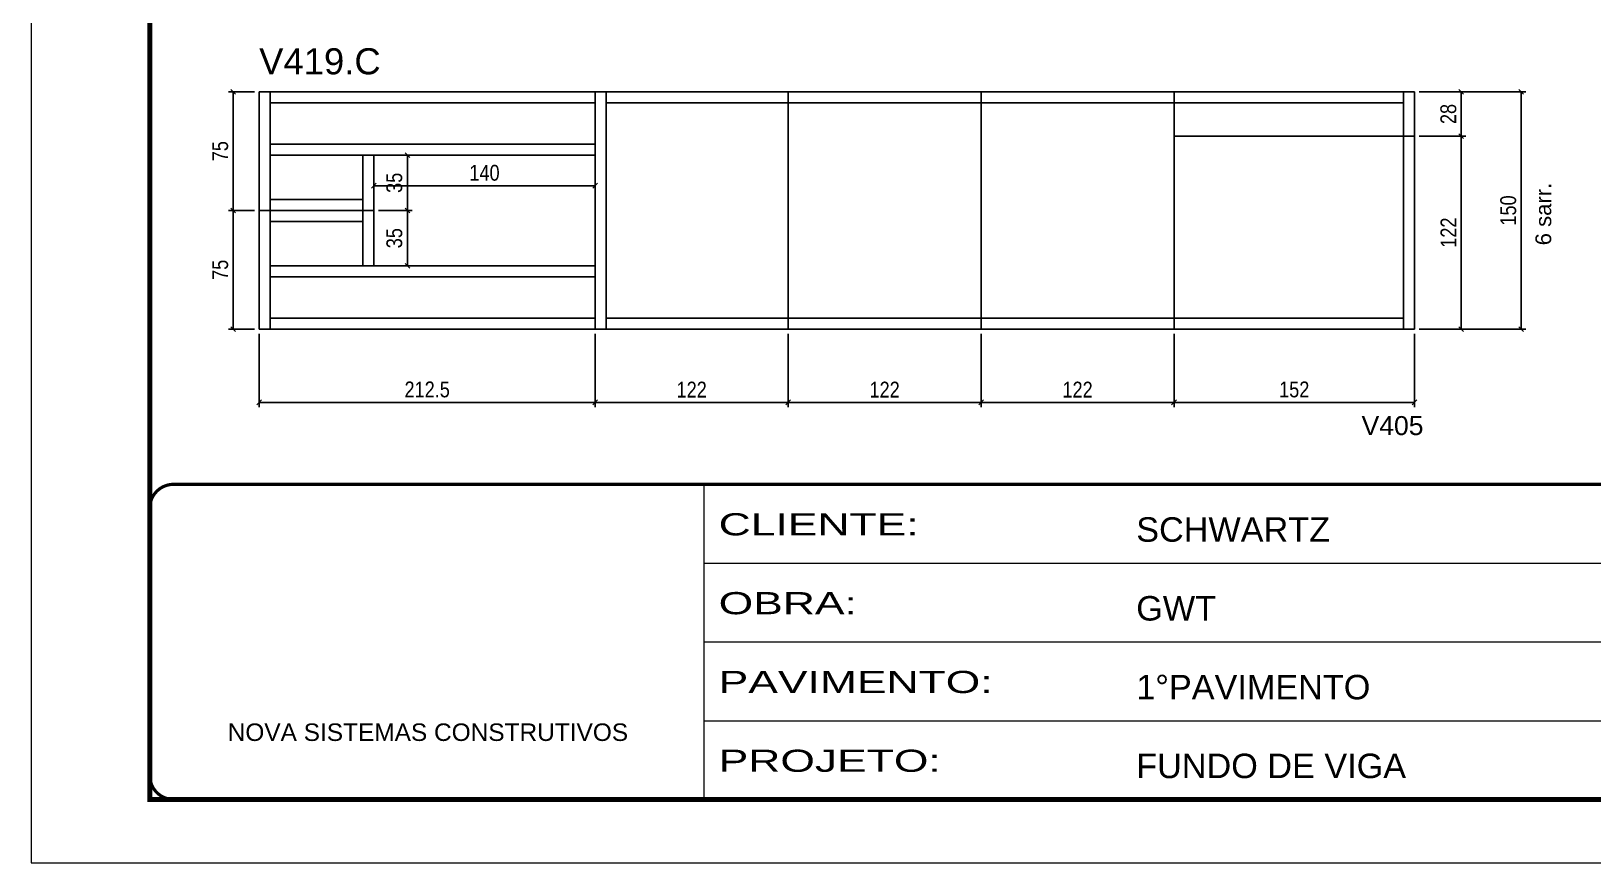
# Model space of a CAD drawing. Extents: x 3245 to 12416, y 917 to 10295.
# Drawn here: x 3245 to 4233, y 6660 to 7186 of the extents above; entities that cross this region are included whole.
import ezdxf
from ezdxf.enums import TextEntityAlignment as Align

# ---------------------------------------------------------------- set-up
doc = ezdxf.new("R2010")
doc.units = 0
doc.linetypes.add('CONTINUO', pattern=[0])
doc.linetypes.add('DASHED', pattern=[0.75, 0.5, -0.25])
for name, color, linetype in [('5', 5, 'Continuous'), ('COTA', 241, 'Continuous'), ('NOMENCLATURA', 7, 'Continuous'), ('Painéis', 200, 'Continuous'), ('SARR_2.2x7', 40, 'Continuous')]:
    doc.layers.add(name, color=color, linetype=linetype)
for name, color, linetype, lineweight in [('CARIMBO', 255, 'Continuous', 9), ('Folhas', 255, 'Continuous', 9), ('SARRAFO DE PRESSAO', 251, 'DASHED', 9)]:
    doc.layers.add(name, color=color, linetype=linetype, lineweight=lineweight)
doc.styles.add('ARIAL', font='arial.ttf')
doc.styles.add('COTA TECNICA', font='techl___.ttf', dxfattribs={"height": 10})
doc.styles.get("Standard").update_dxf_attribs({"font": 'arial.ttf'})
doc.styles.add('Tecnologia', font='')
doc.styles.get('Tecnologia').set_extended_font_data('Forgotten Futurist')
doc.dimstyles.new('PAINEL', dxfattribs={"dimtxt": 10, "dimasz": 3, "dimexe": 3, "dimexo": 3, "dimgap": 3, "dimtad": 1, "dimdec": 1, "dimzin": 12, "dimdsep": 46, "dimtxsty": 'COTA TECNICA', "dimblk1": 'OBLIQUE', "dimblk2": 'OBLIQUE', "dimsah": 1, "dimcen": 0.9, "dimclrd": 4, "dimclre": 4, "dimclrt": 240, "dimadec": 1, "dimazin": 3, "dimtfac": 1, "dimtdec": 1, "dimtmove": 0, "dimatfit": 3, "dimfxl": 1, "dimtolj": 1, "dimtzin": 12, "dimarcsym": 0})

# ---------------------------------------------------------------- blocks, each defined once
blk = doc.blocks.new('9999999999')
at = {"color": 30, "linetype": 'CONTINUO'}
for p, q in [((98564.56, 34230.21), (98564.56, 34429.45)), ((98564.56, 34379.64), (99583.98, 34379.64)), ((98564.56, 34329.83), (99487.98, 34329.83)), ((98564.56, 34280.02), (99487.98, 34280.02))]:
    blk.add_line(p, q, dxfattribs=at)
at = {"color": 30, "linetype": 'CONTINUO', "const_width": 2}
blk.add_lwpolyline([(99583.98, 34230.21), (99583.98, 34414.45, 0.414214), (99568.98, 34429.45), (98228.98, 34429.45, 0.414214), (98213.98, 34414.45), (98213.98, 34245.21, 0.414214), (98228.98, 34230.21), (99583.98, 34230.21)], format="xyb", dxfattribs=at)
at = {"layer": 'Folhas'}
blk.add_lwpolyline([(98138.98, 34190.21), (99623.98, 34190.21), (99623.98, 35240.21), (98138.98, 35240.21)], close=True, dxfattribs=at)
at = {"layer": 'Folhas', "color": 30, "const_width": 3}
blk.add_lwpolyline([(98213.98, 34230.21), (99583.98, 34230.21), (99583.98, 35200.21), (98213.98, 35200.21)], close=True, dxfattribs=at)
at = {"color": 7, "linetype": 'Continuous', "ltscale": 5, "style": 'ARIAL'}
for s, height, p in [('SCHWARTZ', 15.483, (98837.68, 34393.13)), ('GWT', 15.483, (98837.68, 34343.32)), ('1°PAVIMENTO', 15.4829, (98837.68, 34293.51)), ('NOVA SISTEMAS CONSTRUTIVOS', 11.0592, (98263.19, 34267.21)), ('FUNDO DE VIGA', 15.4829, (98837.68, 34243.7))]:
    blk.add_text(s, height=height, dxfattribs=at).set_placement(p)
at = {"layer": 'Folhas', "color": 7, "style": 'Tecnologia', "width": 1.5}
for s, p in [('CLIENTE:', (98573.65, 34397.17)), ('OBRA:', (98573.65, 34347.31)), ('PAVIMENTO:', (98573.65, 34297.5)), ('PROJETO:', (98573.65, 34247.69))]:
    blk.add_text(s, height=14, dxfattribs=at).set_placement(p)
blk = doc.blocks.new('_Oblique')
at = {"color": 0, "linetype": 'ByBlock', "lineweight": -2}
blk.add_line((-0.5, -0.5), (0.5, 0.5), dxfattribs=at)
blk = doc.blocks.new('*D396')
at = {"layer": 'COTA', "color": 4, "lineweight": -2, "transparency": 16777216}
for p, q in [((3389.45, 6994.48), (3389.45, 6948.2)), ((3601.95, 6994.48), (3601.95, 6948.2)), ((3389.45, 6951.2), (3601.95, 6951.2))]:
    blk.add_line(p, q, dxfattribs=at)
at = {"layer": 'Defpoints', "color": 0, "transparency": 16777216}
for p in [(3389.45, 6997.48), (3601.95, 6997.48), (3601.95, 6951.2)]:
    blk.add_point(p, dxfattribs=at)
at = {"layer": 'COTA', "color": 4, "lineweight": -2, "transparency": 16777216, "xscale": 3, "yscale": 3, "zscale": 3, "rotation": 180}
blk.add_blockref('_Oblique', (3389.45, 6951.2), dxfattribs=at)
at = {"layer": 'COTA', "color": 4, "lineweight": -2, "transparency": 16777216, "xscale": 3, "yscale": 3, "zscale": 3}
blk.add_blockref('_Oblique', (3601.95, 6951.2), dxfattribs=at)
at = {"layer": 'COTA', "color": 240, "transparency": 16777216, "insert": (3495.7, 6959.3), "char_height": 10, "attachment_point": 5, "style": 'COTA TECNICA'}
blk.add_mtext('\\A1;212.5', dxfattribs=at)
blk = doc.blocks.new('*D397')
at = {"layer": 'COTA', "color": 4, "lineweight": -2, "transparency": 16777216}
for p, q in [((3601.95, 6994.48), (3601.95, 6948.2)), ((3723.95, 6994.48), (3723.95, 6948.2)), ((3601.95, 6951.2), (3723.95, 6951.2))]:
    blk.add_line(p, q, dxfattribs=at)
at = {"layer": 'Defpoints', "color": 0, "transparency": 16777216}
for p in [(3601.95, 6997.48), (3723.95, 6997.48), (3723.95, 6951.2)]:
    blk.add_point(p, dxfattribs=at)
at = {"layer": 'COTA', "color": 4, "lineweight": -2, "transparency": 16777216, "xscale": 3, "yscale": 3, "zscale": 3, "rotation": 180}
blk.add_blockref('_Oblique', (3601.95, 6951.2), dxfattribs=at)
at = {"layer": 'COTA', "color": 4, "lineweight": -2, "transparency": 16777216, "xscale": 3, "yscale": 3, "zscale": 3}
blk.add_blockref('_Oblique', (3723.95, 6951.2), dxfattribs=at)
at = {"layer": 'COTA', "color": 240, "transparency": 16777216, "insert": (3662.95, 6959.25), "char_height": 10, "attachment_point": 5, "style": 'COTA TECNICA'}
blk.add_mtext('\\A1;122', dxfattribs=at)
blk = doc.blocks.new('*D398')
at = {"layer": 'COTA', "color": 4, "lineweight": -2, "transparency": 16777216}
for p, q in [((3723.95, 6994.48), (3723.95, 6948.2)), ((3845.95, 6994.48), (3845.95, 6948.2)), ((3723.95, 6951.2), (3845.95, 6951.2))]:
    blk.add_line(p, q, dxfattribs=at)
at = {"layer": 'Defpoints', "color": 0, "transparency": 16777216}
for p in [(3723.95, 6997.48), (3845.95, 6997.48), (3845.95, 6951.2)]:
    blk.add_point(p, dxfattribs=at)
at = {"layer": 'COTA', "color": 4, "lineweight": -2, "transparency": 16777216, "xscale": 3, "yscale": 3, "zscale": 3, "rotation": 180}
blk.add_blockref('_Oblique', (3723.95, 6951.2), dxfattribs=at)
at = {"layer": 'COTA', "color": 4, "lineweight": -2, "transparency": 16777216, "xscale": 3, "yscale": 3, "zscale": 3}
blk.add_blockref('_Oblique', (3845.95, 6951.2), dxfattribs=at)
at = {"layer": 'COTA', "color": 240, "transparency": 16777216, "insert": (3784.95, 6959.25), "char_height": 10, "attachment_point": 5, "style": 'COTA TECNICA'}
blk.add_mtext('\\A1;122', dxfattribs=at)
blk = doc.blocks.new('*D399')
at = {"layer": 'COTA', "color": 4, "lineweight": -2, "transparency": 16777216}
for p, q in [((3845.95, 6994.48), (3845.95, 6948.2)), ((3967.95, 6994.48), (3967.95, 6948.2)), ((3845.95, 6951.2), (3967.95, 6951.2))]:
    blk.add_line(p, q, dxfattribs=at)
at = {"layer": 'Defpoints', "color": 0, "transparency": 16777216}
for p in [(3845.95, 6997.48), (3967.95, 6997.48), (3967.95, 6951.2)]:
    blk.add_point(p, dxfattribs=at)
at = {"layer": 'COTA', "color": 4, "lineweight": -2, "transparency": 16777216, "xscale": 3, "yscale": 3, "zscale": 3, "rotation": 180}
blk.add_blockref('_Oblique', (3845.95, 6951.2), dxfattribs=at)
at = {"layer": 'COTA', "color": 4, "lineweight": -2, "transparency": 16777216, "xscale": 3, "yscale": 3, "zscale": 3}
blk.add_blockref('_Oblique', (3967.95, 6951.2), dxfattribs=at)
at = {"layer": 'COTA', "color": 240, "transparency": 16777216, "insert": (3906.95, 6959.25), "char_height": 10, "attachment_point": 5, "style": 'COTA TECNICA'}
blk.add_mtext('\\A1;122', dxfattribs=at)
blk = doc.blocks.new('*D400')
at = {"layer": 'COTA', "color": 4, "lineweight": -2, "transparency": 16777216}
for p, q in [((3967.95, 6994.48), (3967.95, 6948.2)), ((4119.95, 6994.48), (4119.95, 6948.2)), ((3967.95, 6951.2), (4119.95, 6951.2))]:
    blk.add_line(p, q, dxfattribs=at)
at = {"layer": 'Defpoints', "color": 0, "transparency": 16777216}
for p in [(3967.95, 6997.48), (4119.95, 6997.48), (4119.95, 6951.2)]:
    blk.add_point(p, dxfattribs=at)
at = {"layer": 'COTA', "color": 4, "lineweight": -2, "transparency": 16777216, "xscale": 3, "yscale": 3, "zscale": 3, "rotation": 180}
blk.add_blockref('_Oblique', (3967.95, 6951.2), dxfattribs=at)
at = {"layer": 'COTA', "color": 4, "lineweight": -2, "transparency": 16777216, "xscale": 3, "yscale": 3, "zscale": 3}
blk.add_blockref('_Oblique', (4119.95, 6951.2), dxfattribs=at)
at = {"layer": 'COTA', "color": 240, "transparency": 16777216, "insert": (4043.95, 6959.3), "char_height": 10, "attachment_point": 5, "style": 'COTA TECNICA'}
blk.add_mtext('\\A1;152', dxfattribs=at)
blk = doc.blocks.new('*D401')
at = {"layer": 'COTA', "color": 4, "lineweight": -2, "transparency": 16777216}
for p, q in [((4122.95, 7147.48), (4190.42, 7147.48)), ((4187.42, 7147.48), (4187.42, 6997.48)), ((4122.95, 6997.48), (4190.42, 6997.48))]:
    blk.add_line(p, q, dxfattribs=at)
at = {"layer": 'Defpoints', "color": 0, "transparency": 16777216}
for p in [(4119.95, 7147.48), (4119.95, 6997.48), (4187.42, 6997.48)]:
    blk.add_point(p, dxfattribs=at)
at = {"layer": 'COTA', "color": 4, "lineweight": -2, "transparency": 16777216, "xscale": 3, "yscale": 3, "zscale": 3}
for p, rotation in [((4187.42, 7147.48), 90), ((4187.42, 6997.48), 270)]:
    blk.add_blockref('_Oblique', p, dxfattribs=dict(at, rotation=rotation))
at = {"layer": 'COTA', "color": 240, "transparency": 16777216, "insert": (4179.31, 7072.48), "char_height": 10, "attachment_point": 5, "rotation": 90, "style": 'COTA TECNICA'}
blk.add_mtext('\\A1;150', dxfattribs=at)
blk = doc.blocks.new('*D402')
at = {"layer": 'COTA', "color": 4, "lineweight": -2, "transparency": 16777216}
for p, q in [((3461.95, 7104.48), (3461.95, 7085.16)), ((3601.95, 7104.48), (3601.95, 7085.16)), ((3601.95, 7088.16), (3461.95, 7088.16))]:
    blk.add_line(p, q, dxfattribs=at)
at = {"layer": 'Defpoints', "color": 0, "transparency": 16777216}
for p in [(3461.95, 7107.48), (3601.95, 7107.48), (3461.95, 7088.16)]:
    blk.add_point(p, dxfattribs=at)
at = {"layer": 'COTA', "color": 4, "lineweight": -2, "transparency": 16777216, "xscale": 3, "yscale": 3, "zscale": 3, "rotation": 180}
blk.add_blockref('_Oblique', (3461.95, 7088.16), dxfattribs=at)
at = {"layer": 'COTA', "color": 4, "lineweight": -2, "transparency": 16777216, "xscale": 3, "yscale": 3, "zscale": 3}
blk.add_blockref('_Oblique', (3601.95, 7088.16), dxfattribs=at)
at = {"layer": 'COTA', "color": 240, "transparency": 16777216, "insert": (3531.95, 7096.26), "char_height": 10, "attachment_point": 5, "style": 'COTA TECNICA'}
blk.add_mtext('\\A1;140', dxfattribs=at)
blk = doc.blocks.new('*D403')
at = {"layer": 'COTA', "color": 4, "lineweight": -2, "transparency": 16777216}
for p, q in [((3464.95, 7072.48), (3486.2, 7072.48)), ((3483.2, 7037.48), (3483.2, 7072.48)), ((3464.95, 7037.48), (3486.2, 7037.48))]:
    blk.add_line(p, q, dxfattribs=at)
at = {"layer": 'Defpoints', "color": 0, "transparency": 16777216}
for p in [(3461.95, 7072.48), (3483.2, 7072.48), (3461.95, 7037.48)]:
    blk.add_point(p, dxfattribs=at)
at = {"layer": 'COTA', "color": 4, "lineweight": -2, "transparency": 16777216, "xscale": 3, "yscale": 3, "zscale": 3}
for p, rotation in [((3483.2, 7072.48), 90), ((3483.2, 7037.48), 270)]:
    blk.add_blockref('_Oblique', p, dxfattribs=dict(at, rotation=rotation))
at = {"layer": 'COTA', "color": 240, "transparency": 16777216, "insert": (3474.98, 7054.98), "char_height": 10, "attachment_point": 5, "rotation": 90, "style": 'COTA TECNICA'}
blk.add_mtext('\\A1;35', dxfattribs=at)
blk = doc.blocks.new('*D404')
at = {"layer": 'COTA', "color": 4, "lineweight": -2, "transparency": 16777216}
for p, q in [((3464.95, 7107.48), (3486.2, 7107.48)), ((3483.2, 7072.48), (3483.2, 7107.48)), ((3464.95, 7072.48), (3486.2, 7072.48))]:
    blk.add_line(p, q, dxfattribs=at)
at = {"layer": 'Defpoints', "color": 0, "transparency": 16777216}
for p in [(3461.95, 7107.48), (3483.2, 7107.48), (3461.95, 7072.48)]:
    blk.add_point(p, dxfattribs=at)
at = {"layer": 'COTA', "color": 4, "lineweight": -2, "transparency": 16777216, "xscale": 3, "yscale": 3, "zscale": 3}
for p, rotation in [((3483.2, 7107.48), 90), ((3483.2, 7072.48), 270)]:
    blk.add_blockref('_Oblique', p, dxfattribs=dict(at, rotation=rotation))
at = {"layer": 'COTA', "color": 240, "transparency": 16777216, "insert": (3474.98, 7089.98), "char_height": 10, "attachment_point": 5, "rotation": 90, "style": 'COTA TECNICA'}
blk.add_mtext('\\A1;35', dxfattribs=at)
blk = doc.blocks.new('*D405')
at = {"layer": 'COTA', "color": 4, "lineweight": -2, "transparency": 16777216}
for p, q in [((3386.45, 7072.48), (3369.99, 7072.48)), ((3372.99, 6997.48), (3372.99, 7072.48)), ((3386.45, 6997.48), (3369.99, 6997.48))]:
    blk.add_line(p, q, dxfattribs=at)
at = {"layer": 'Defpoints', "color": 0, "transparency": 16777216}
for p in [(3372.99, 7072.48), (3389.45, 7072.48), (3389.45, 6997.48)]:
    blk.add_point(p, dxfattribs=at)
at = {"layer": 'COTA', "color": 4, "lineweight": -2, "transparency": 16777216, "xscale": 3, "yscale": 3, "zscale": 3}
for p, rotation in [((3372.99, 7072.48), 90), ((3372.99, 6997.48), 270)]:
    blk.add_blockref('_Oblique', p, dxfattribs=dict(at, rotation=rotation))
at = {"layer": 'COTA', "color": 240, "transparency": 16777216, "insert": (3364.88, 7034.98), "char_height": 10, "attachment_point": 5, "rotation": 90, "style": 'COTA TECNICA'}
blk.add_mtext('\\A1;75', dxfattribs=at)
blk = doc.blocks.new('*D406')
at = {"layer": 'COTA', "color": 4, "lineweight": -2, "transparency": 16777216}
for p, q in [((3386.45, 7147.48), (3369.99, 7147.48)), ((3372.99, 7072.48), (3372.99, 7147.48)), ((3386.45, 7072.48), (3369.99, 7072.48))]:
    blk.add_line(p, q, dxfattribs=at)
at = {"layer": 'Defpoints', "color": 0, "transparency": 16777216}
for p in [(3372.99, 7147.48), (3389.45, 7147.48), (3389.45, 7072.48)]:
    blk.add_point(p, dxfattribs=at)
at = {"layer": 'COTA', "color": 4, "lineweight": -2, "transparency": 16777216, "xscale": 3, "yscale": 3, "zscale": 3}
for p, rotation in [((3372.99, 7147.48), 90), ((3372.99, 7072.48), 270)]:
    blk.add_blockref('_Oblique', p, dxfattribs=dict(at, rotation=rotation))
at = {"layer": 'COTA', "color": 240, "transparency": 16777216, "insert": (3364.88, 7109.98), "char_height": 10, "attachment_point": 5, "rotation": 90, "style": 'COTA TECNICA'}
blk.add_mtext('\\A1;75', dxfattribs=at)
blk = doc.blocks.new('*D407')
at = {"layer": 'COTA', "color": 4, "lineweight": -2, "transparency": 16777216}
for p, q in [((4122.95, 7119.48), (4152.53, 7119.48)), ((4149.53, 6997.48), (4149.53, 7119.48)), ((4122.95, 6997.48), (4152.53, 6997.48))]:
    blk.add_line(p, q, dxfattribs=at)
at = {"layer": 'Defpoints', "color": 0, "transparency": 16777216}
for p in [(4119.95, 7119.48), (4149.53, 7119.48), (4119.95, 6997.48)]:
    blk.add_point(p, dxfattribs=at)
at = {"layer": 'COTA', "color": 4, "lineweight": -2, "transparency": 16777216, "xscale": 3, "yscale": 3, "zscale": 3}
for p, rotation in [((4149.53, 7119.48), 90), ((4149.53, 6997.48), 270)]:
    blk.add_blockref('_Oblique', p, dxfattribs=dict(at, rotation=rotation))
at = {"layer": 'COTA', "color": 240, "transparency": 16777216, "insert": (4141.47, 7058.48), "char_height": 10, "attachment_point": 5, "rotation": 90, "style": 'COTA TECNICA'}
blk.add_mtext('\\A1;122', dxfattribs=at)
blk = doc.blocks.new('*D408')
at = {"layer": 'COTA', "color": 4, "lineweight": -2, "transparency": 16777216}
for p, q in [((4122.95, 7147.48), (4152.53, 7147.48)), ((4149.53, 7119.48), (4149.53, 7147.48)), ((4122.95, 7119.48), (4152.53, 7119.48))]:
    blk.add_line(p, q, dxfattribs=at)
at = {"layer": 'Defpoints', "color": 0, "transparency": 16777216}
for p in [(4119.95, 7147.48), (4149.53, 7147.48), (4119.95, 7119.48)]:
    blk.add_point(p, dxfattribs=at)
at = {"layer": 'COTA', "color": 4, "lineweight": -2, "transparency": 16777216, "xscale": 3, "yscale": 3, "zscale": 3}
for p, rotation in [((4149.53, 7147.48), 90), ((4149.53, 7119.48), 270)]:
    blk.add_blockref('_Oblique', p, dxfattribs=dict(at, rotation=rotation))
at = {"layer": 'COTA', "color": 240, "transparency": 16777216, "insert": (4141.43, 7133.48), "char_height": 10, "attachment_point": 5, "rotation": 90, "style": 'COTA TECNICA'}
blk.add_mtext('\\A1;28', dxfattribs=at)

msp = doc.modelspace()

# ---------------------------------------------------------------- linework, layer by layer
at = {"layer": 'COTA'}
for p, q in [((3461.95, 7107.48), (3396.45, 7107.48)), ((3461.95, 7037.48), (3396.45, 7037.48))]:
    msp.add_line(p, q, dxfattribs=at)
at = {"layer": 'Painéis', "linetype": 'Continuous'}
for p, q in [((3389.45, 6997.48), (3389.45, 7147.48)), ((3389.45, 7147.48), (4119.95, 7147.48)), ((3601.95, 7147.48), (3601.95, 6997.48)), ((3723.95, 7147.48), (3723.95, 6997.48)), ((3845.95, 7147.48), (3845.95, 6997.48)), ((3967.95, 7147.48), (3967.95, 6997.48)), ((4119.95, 7147.48), (4119.95, 6997.48)), ((4119.95, 7119.48), (3967.95, 7119.48)), ((3461.95, 7037.48), (3461.95, 7107.48)), ((3461.95, 7107.48), (3601.95, 7107.48)), ((3461.95, 7072.48), (3389.45, 7072.48)), ((3601.95, 7037.48), (3461.95, 7037.48)), ((4119.95, 6997.48), (3389.45, 6997.48))]:
    msp.add_line(p, q, dxfattribs=at)
at = {"layer": 'SARR_2.2x7', "linetype": 'Continuous'}
for p, q in [((3396.45, 7072.48), (3396.45, 7147.48)), ((3396.45, 7140.48), (3601.95, 7140.48)), ((3608.95, 7147.48), (3608.95, 6997.48)), ((3723.95, 7140.48), (3608.95, 7140.48)), ((3845.95, 7140.48), (3723.95, 7140.48)), ((3967.95, 7140.48), (3845.95, 7140.48)), ((3967.95, 7140.48), (4112.95, 7140.48)), ((4112.95, 7147.48), (4112.95, 6997.48)), ((3396.45, 7114.48), (3601.95, 7114.48)), ((3454.95, 7072.48), (3454.95, 7107.48)), ((3454.95, 7079.48), (3396.45, 7079.48)), ((3396.45, 6997.48), (3396.45, 7072.48)), ((3454.95, 7037.48), (3454.95, 7072.48)), ((3454.95, 7065.48), (3396.45, 7065.48)), ((3601.95, 7030.48), (3396.45, 7030.48)), ((3396.45, 7004.48), (3601.95, 7004.48)), ((3723.95, 7004.48), (3608.95, 7004.48)), ((3845.95, 7004.48), (3723.95, 7004.48)), ((3967.95, 7004.48), (3845.95, 7004.48)), ((3967.95, 7004.48), (4112.95, 7004.48))]:
    msp.add_line(p, q, dxfattribs=at)

# ---------------------------------------------------------------- block references
at = {"layer": 'SARRAFO DE PRESSAO', "color": 6, "linetype": 'ByBlock'}
msp.add_blockref('9999999999', (-94893.63, -27530.07), dxfattribs=at)

# ---------------------------------------------------------------- texts
at = {"layer": '5', "linetype": 'Continuous'}
msp.add_text('V405', height=12, rotation=359.99996, dxfattribs=at).set_placement((4086.54, 6930.5))
at = {"layer": 'CARIMBO', "style": 'ARIAL'}
msp.add_text('6 sarr.', height=10, rotation=90, dxfattribs=at).set_placement((4201.45, 7070.24), align=Align.MIDDLE_CENTER)
at = {"layer": 'NOMENCLATURA', "linetype": 'Continuous'}
msp.add_text('V419.C', height=16.5, dxfattribs=at).set_placement((3389.45, 7158.55))

# ---------------------------------------------------------------- dimensions: what is measured, and where the dimension line sits
at = {"layer": 'COTA'}
for base, p1, p2, picture, middle in [((3372.99, 7147.48), (3389.45, 7072.48), (3389.45, 7147.48), '*D406', (3364.88, 7109.98)), ((4149.53, 7147.48), (4119.95, 7119.48), (4119.95, 7147.48), '*D408', (4141.43, 7133.48)), ((3483.2, 7107.48), (3461.95, 7072.48), (3461.95, 7107.48), '*D404', (3474.98, 7089.98))]:
    dim = msp.add_linear_dim(base=base, p1=p1, p2=p2, angle=90, dimstyle='PAINEL', override={"dimtmove": 1}, dxfattribs=at)
    dim.commit()
    dim.dimension.update_dxf_attribs({"geometry": picture, "text_midpoint": middle})
for base, p1, p2, picture, middle in [((4187.42, 6997.48), (4119.95, 7147.48), (4119.95, 6997.48), '*D401', (4179.31, 7072.48)), ((4149.53, 7119.48), (4119.95, 6997.48), (4119.95, 7119.48), '*D407', (4141.47, 7058.48)), ((3372.99, 7072.48), (3389.45, 6997.48), (3389.45, 7072.48), '*D405', (3364.88, 7034.98)), ((3483.2, 7072.48), (3461.95, 7037.48), (3461.95, 7072.48), '*D403', (3474.98, 7054.98))]:
    dim = msp.add_linear_dim(base=base, p1=p1, p2=p2, angle=90, dimstyle='PAINEL', dxfattribs=at)
    dim.commit()
    dim.dimension.update_dxf_attribs({"geometry": picture, "text_midpoint": middle})
for base, p1, p2, picture, middle in [((3461.95, 7088.16), (3601.95, 7107.48), (3461.95, 7107.48), '*D402', (3531.95, 7096.26)), ((3601.95, 6951.2), (3389.45, 6997.48), (3601.95, 6997.48), '*D396', (3495.7, 6959.3))]:
    dim = msp.add_linear_dim(base=base, p1=p1, p2=p2, dimstyle='PAINEL', dxfattribs=at)
    dim.commit()
    dim.dimension.update_dxf_attribs({"geometry": picture, "text_midpoint": middle})
for base, p1, p2, picture, middle in [((3723.95, 6951.2), (3601.95, 6997.48), (3723.95, 6997.48), '*D397', (3662.95, 6959.25)), ((3845.95, 6951.2), (3723.95, 6997.48), (3845.95, 6997.48), '*D398', (3784.95, 6959.25)), ((3967.95, 6951.2), (3845.95, 6997.48), (3967.95, 6997.48), '*D399', (3906.95, 6959.25)), ((4119.95, 6951.2), (3967.95, 6997.48), (4119.95, 6997.48), '*D400', (4043.95, 6959.3))]:
    dim = msp.add_linear_dim(base=base, p1=p1, p2=p2, dimstyle='PAINEL', override={"dimtmove": 1}, dxfattribs=at)
    dim.commit()
    dim.dimension.update_dxf_attribs({"geometry": picture, "text_midpoint": middle})

doc.saveas('drawing.dxf')
